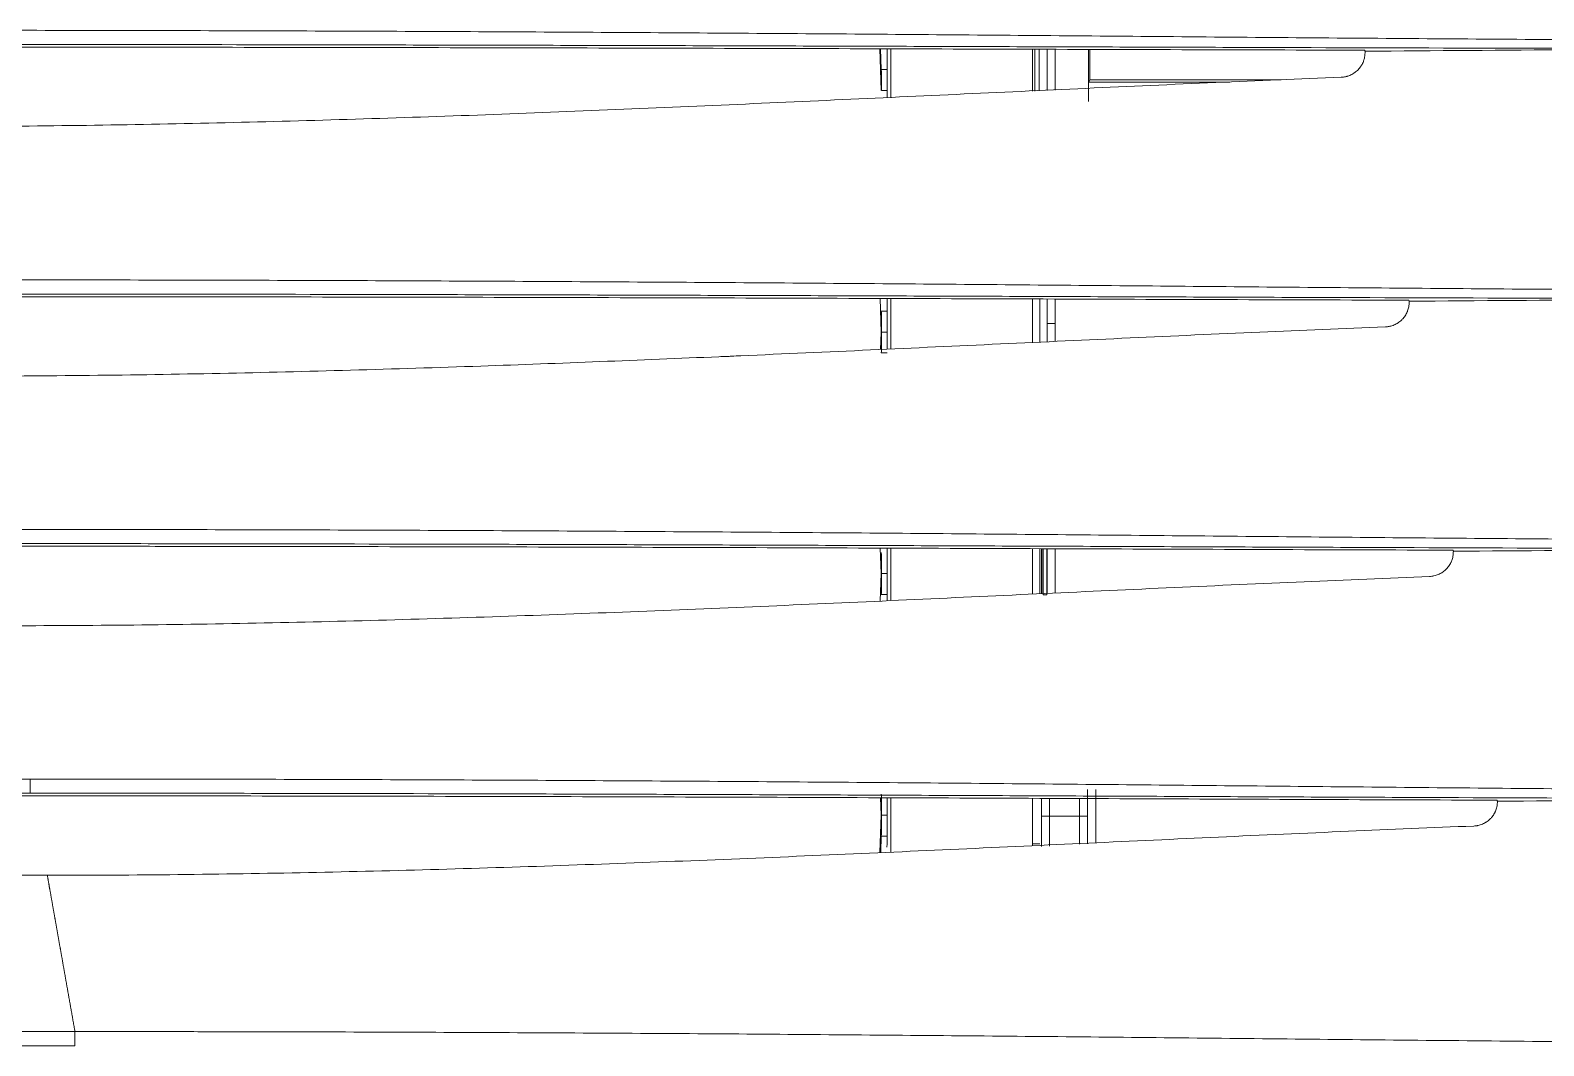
# Model space of a CAD drawing. Header units: millimetres. Extents: x 70151 to 230897, y 35202 to 113211.
# Drawn here: x 175020.6 to 175114.9, y 70884.6 to 70947.9 of the extents above; entities that cross this region are included whole.
import ezdxf

# ---------------------------------------------------------------- set-up
doc = ezdxf.new("R2010")
doc.units = ezdxf.units.MM
doc.header["$LTSCALE"] = 50
doc.layers.add('2-con', color=2, linetype='Continuous')
doc.layers.add('mark-B', color=2, linetype='Continuous', lineweight=20)

# ---------------------------------------------------------------- blocks, each defined once
blk = doc.blocks.new('무풍1way 일반')
at = {"layer": 'mark-B'}
for p, q in [((-370.922, -104.189), (370.922, -104.189)), ((370.922, -105.072), (-370.922, -105.072)), ((-369.199, -114.817), (-234.951, -114.817)), ((-434.542, -116.836), (-434.542, -120.162)), ((-434.542, -116.836), (-434.542, -120.162)), ((-434.04, -120.162), (-434.04, -116.813)), ((-434.04, -120.162), (-434.04, -116.813)), ((-431.054, -116.79), (-430.593, -116.79)), ((-431.054, -116.79), (-430.593, -116.79)), ((-430.593, -116.66), (-430.593, -119.619)), ((-421.772, -119.655), (-421.772, -116.29)), ((-421.522, -116.57), (-421.54, -116.778)), ((-421.178, -117.268), (-421.148, -116.264)), ((-421.165, -118.571), (-421.095, -116.262)), ((-421.553, -119.656), (-421.553, -117.133)), ((-421.553, -117.268), (-421.178, -117.268)), ((-433.53, -118.502), (-434.032, -118.502)), ((-434.032, -118.502), (-434.032, -119.604)), ((-433.53, -118.502), (-434.032, -118.502)), ((-434.032, -118.502), (-434.032, -119.604)), ((-433.53, -119.606), (-433.53, -118.502)), ((-431.662, -118.502), (-433.53, -118.502)), ((-433.53, -119.606), (-433.53, -118.502)), ((-431.662, -118.502), (-433.53, -118.502)), ((-431.662, -118.502), (-431.662, -119.613)), ((-431.662, -118.502), (-431.16, -118.502)), ((-431.662, -118.502), (-431.662, -119.613)), ((-431.662, -118.502), (-431.16, -118.502)), ((-431.16, -119.615), (-431.16, -118.502)), ((-431.16, -119.615), (-431.16, -118.502)), ((-421.553, -118.572), (-421.192, -118.572)), ((-421.132, -119.656), (-421.165, -118.571)), ((-235.049, -119.773), (-368.323, -119.773)), ((-368.136, -119.939), (368.136, -119.939)), ((368.136, -120.823), (-368.136, -120.823)), ((-421.772, -135.221), (-421.772, -131.968)), ((-421.553, -135.221), (-421.553, -131.958)), ((-421.165, -133.633), (-421.114, -131.939)), ((-432.025, -132.41), (-432.025, -135.182)), ((-432.025, -132.41), (-432.025, -135.182)), ((-431.523, -135.184), (-431.523, -132.388)), ((-431.523, -135.184), (-431.523, -132.388)), ((-431.265, -132.305), (-431.493, -132.305)), ((-431.265, -132.305), (-431.493, -132.305)), ((-431.493, -132.311), (-431.493, -135.184)), ((-431.493, -132.311), (-431.493, -135.184)), ((-431.265, -135.185), (-431.265, -132.305)), ((-431.265, -135.185), (-431.265, -132.305)), ((-431.247, -132.376), (-431.247, -135.185)), ((-431.247, -132.376), (-431.247, -135.185)), ((-431.16, -135.185), (-431.16, -132.372)), ((-431.16, -135.185), (-431.16, -132.372)), ((-431.054, -135.186), (-431.054, -132.367)), ((-431.054, -135.186), (-431.054, -132.367)), ((-430.593, -132.349), (-430.593, -135.189)), ((-421.553, -132.33), (-421.178, -132.33)), ((-421.553, -133.634), (-421.192, -133.634)), ((-421.117, -135.222), (-421.165, -133.633)), ((-432.025, -149.218), (-432.025, -148.096)), ((-432.025, -149.218), (-432.025, -148.096)), ((-431.523, -148.074), (-431.523, -149.218)), ((-431.523, -148.074), (-431.523, -149.218)), ((-431.054, -150.757), (-431.054, -148.053)), ((-431.054, -150.757), (-431.054, -148.053)), ((-430.593, -148.032), (-430.593, -150.76)), ((-421.772, -150.788), (-421.772, -147.638)), ((-421.553, -147.392), (-421.178, -147.392)), ((-421.553, -150.789), (-421.553, -147.628)), ((-421.165, -148.695), (-421.132, -147.608)), ((-421.553, -148.696), (-421.192, -148.696)), ((-421.102, -150.79), (-421.165, -148.695)), ((-431.523, -149.218), (-432.025, -149.218)), ((-432.025, -149.218), (-432.025, -150.754)), ((-431.523, -149.218), (-432.025, -149.218)), ((-432.025, -149.218), (-432.025, -150.754)), ((-431.523, -150.756), (-431.523, -149.218)), ((-431.523, -150.756), (-431.523, -149.218)), ((-421.553, -150), (-421.178, -150)), ((-434.092, -166.321), (-434.092, -163.068)), ((-434.092, -166.321), (-434.092, -163.068)), ((-432.025, -163.785), (-432.025, -166.327)), ((-432.025, -163.785), (-432.025, -166.327)), ((-431.523, -166.328), (-431.523, -163.763)), ((-431.523, -166.328), (-431.523, -163.763)), ((-431.019, -163.741), (-431.019, -166.331)), ((-431.019, -163.741), (-431.019, -166.331)), ((-430.74, -163.726), (-430.74, -166.33)), ((-430.74, -163.726), (-430.74, -166.33)), ((-430.593, -163.719), (-430.593, -166.33)), ((-421.772, -166.355), (-421.772, -163.327)), ((-421.553, -166.358), (-421.553, -163.317)), ((-421.553, -163.758), (-421.192, -163.758)), ((-421.087, -166.359), (-421.165, -163.757)), ((-434.185, -164.416), (-446.111, -164.416)), ((-434.185, -164.416), (-446.111, -164.416)), ((-437.572, -164.272), (-442.904, -164.272)), ((-437.572, -164.272), (-442.904, -164.272)), ((-434.113, -164.272), (-437.572, -164.272)), ((-434.113, -164.272), (-437.572, -164.272)), ((-434.185, -164.416), (-434.113, -164.272)), ((-434.185, -164.416), (-434.113, -164.272)), ((-434.185, -164.416), (-434.185, -166.321)), ((-434.185, -164.416), (-434.185, -166.321)), ((-421.553, -165.062), (-421.178, -165.062)), ((-421.139, -166.359), (-421.178, -165.062))]:
    blk.add_line(p, q, dxfattribs=at)
for centre, major_axis, ratio, start_param, end_param in [((-434.036, -118.502), (0, -9.539), 0.000394, 1.570796, 1.751471), ((-434.036, -118.502), (0, -9.539), 0.000394, 1.570796, 1.751471), ((-433.534, -118.502), (0, 10.041), 0.000394, 4.712389, 4.887435), ((-433.534, -118.502), (0, 10.041), 0.000394, 4.712389, 4.887435), ((-431.846, -118.502), (0, -10.041), 0.018308, 1.570796, 1.757918), ((-431.846, -118.502), (0, -10.041), 0.018308, 1.570796, 1.757918), ((-431.344, -118.502), (0, -10.543), 0.017455, 1.570796, 1.751234), ((-431.344, -118.502), (0, -10.543), 0.017455, 1.570796, 1.751234), ((-421.165, -118.572), (0, -1.506), 0.017455, 3.665191, 4.712389), ((-421.165, -118.572), (0, -1.506), 0.017455, 4.712389, 5.759587), ((-421.165, -133.634), (0, -1.506), 0.017455, 3.665191, 4.712389), ((-421.165, -133.634), (0, -1.506), 0.017455, 4.712389, 5.759587), ((-421.165, -148.696), (0, -1.506), 0.017455, 3.665191, 4.712389), ((-421.165, -148.696), (0, -1.506), 0.017455, 4.712389, 5.759587), ((-421.165, -163.758), (0, -1.506), 0.017455, 4.712389, 5.759587)]:
    blk.add_ellipse(centre, major_axis=major_axis, ratio=ratio, start_param=start_param, end_param=end_param, dxfattribs=at)
for points, knots in [([(-370.922, -105.072), (-371.007, -105.072), (-371.093, -105.072), (-371.263, -105.072), (-371.519, -105.072), (-372.115, -105.072), (-373.308, -105.072), (-375.693, -105.071), (-377.738, -105.068), (-381.826, -105.062), (-384.551, -105.056), (-392.724, -105.031), (-398.171, -105.007), (-406.339, -104.961), (-409.062, -104.944), (-414.506, -104.906), (-417.227, -104.885), (-422.669, -104.841), (-425.39, -104.818), (-430.83, -104.769), (-433.55, -104.743), (-438.989, -104.69), (-441.708, -104.662), (-447.147, -104.607), (-449.866, -104.579), (-455.306, -104.524), (-458.025, -104.497), (-463.466, -104.446), (-466.187, -104.421), (-474.35, -104.352), (-479.793, -104.313), (-487.964, -104.272), (-490.688, -104.261), (-496.139, -104.246), (-498.865, -104.242), (-501.592, -104.241)], [0, 0, 0, 0, 0.001953, 0.001953, 0.003906, 0.007812, 0.015625, 0.03125, 0.0625, 0.0625, 0.125, 0.125, 0.25, 0.25, 0.3125, 0.3125, 0.375, 0.375, 0.4375, 0.4375, 0.5, 0.5, 0.5625, 0.5625, 0.625, 0.625, 0.6875, 0.6875, 0.75, 0.75, 0.875, 0.875, 0.9375, 0.9375, 1, 1, 1, 1]), ([(-370.922, -104.189), (-370.922, -104.193), (-370.922, -104.203), (-370.922, -104.239), (-370.922, -104.263), (-370.922, -104.324), (-370.922, -104.36), (-370.922, -104.441), (-370.922, -104.486), (-370.922, -104.58), (-370.922, -104.629), (-370.922, -104.728), (-370.922, -104.778), (-370.922, -104.873), (-370.922, -104.919), (-370.922, -105.002), (-370.922, -105.04), (-370.922, -105.072)], [0, 0, 0, 0, 0.125, 0.125, 0.25, 0.25, 0.375, 0.375, 0.5, 0.5, 0.625, 0.625, 0.75, 0.75, 0.875, 0.875, 1, 1, 1, 1]), ([(-370.922, -105.072), (-370.917, -105.104), (-370.906, -105.166), (-370.889, -105.26), (-370.873, -105.353), (-370.856, -105.446), (-370.84, -105.539), (-370.823, -105.632), (-370.807, -105.725), (-370.79, -105.817), (-370.774, -105.91), (-370.758, -106.002), (-370.742, -106.093), (-370.725, -106.185), (-370.709, -106.277), (-370.693, -106.368), (-370.677, -106.459), (-370.661, -106.55), (-370.645, -106.64), (-370.629, -106.731), (-370.613, -106.821), (-370.597, -106.911), (-370.581, -107.001), (-370.565, -107.09), (-370.55, -107.18), (-370.534, -107.269), (-370.518, -107.358), (-370.502, -107.446), (-370.487, -107.535), (-370.471, -107.623), (-370.455, -107.712), (-370.44, -107.8), (-370.424, -107.887), (-370.409, -107.975), (-370.393, -108.062), (-370.378, -108.149), (-370.363, -108.236), (-370.347, -108.323), (-370.332, -108.41), (-370.317, -108.496), (-370.301, -108.582), (-370.286, -108.668), (-370.271, -108.754), (-370.256, -108.839), (-370.241, -108.925), (-370.226, -109.01), (-370.211, -109.095), (-370.196, -109.18), (-370.181, -109.264), (-370.166, -109.348), (-370.151, -109.433), (-370.136, -109.516), (-370.121, -109.6), (-370.107, -109.684), (-370.092, -109.767), (-370.077, -109.85), (-370.063, -109.933), (-370.048, -110.016), (-370.033, -110.098), (-370.019, -110.181), (-370.004, -110.263), (-369.99, -110.345), (-369.975, -110.426), (-369.961, -110.508), (-369.947, -110.589), (-369.932, -110.67), (-369.918, -110.751), (-369.904, -110.832), (-369.889, -110.912), (-369.875, -110.992), (-369.861, -111.072), (-369.847, -111.152), (-369.833, -111.232), (-369.819, -111.311), (-369.805, -111.391), (-369.791, -111.47), (-369.777, -111.549), (-369.763, -111.627), (-369.749, -111.706), (-369.735, -111.784), (-369.721, -111.862), (-369.708, -111.94), (-369.694, -112.017), (-369.68, -112.095), (-369.667, -112.172), (-369.653, -112.249), (-369.639, -112.326), (-369.626, -112.403), (-369.612, -112.479), (-369.599, -112.555), (-369.585, -112.631), (-369.572, -112.707), (-369.559, -112.783), (-369.545, -112.858), (-369.532, -112.933), (-369.519, -113.008), (-369.505, -113.083), (-369.492, -113.158), (-369.479, -113.232), (-369.466, -113.306), (-369.453, -113.38), (-369.44, -113.454), (-369.427, -113.528), (-369.414, -113.601), (-369.401, -113.674), (-369.388, -113.747), (-369.375, -113.82), (-369.362, -113.892), (-369.349, -113.965), (-369.337, -114.037), (-369.324, -114.109), (-369.311, -114.181), (-369.299, -114.252), (-369.286, -114.324), (-369.273, -114.395), (-369.261, -114.466), (-369.248, -114.536), (-369.236, -114.607), (-369.223, -114.677), (-369.211, -114.747), (-369.203, -114.794), (-369.199, -114.817)], [0, 0, 0, 0, 0.008438, 0.016875, 0.02531, 0.033743, 0.042175, 0.050606, 0.059035, 0.067462, 0.075889, 0.084314, 0.092737, 0.10116, 0.109581, 0.118001, 0.126419, 0.134836, 0.143253, 0.151668, 0.160081, 0.168494, 0.176906, 0.185317, 0.193726, 0.202135, 0.210542, 0.218949, 0.227355, 0.235759, 0.244163, 0.252566, 0.260968, 0.26937, 0.27777, 0.28617, 0.294569, 0.302968, 0.311365, 0.319762, 0.328159, 0.336554, 0.344949, 0.353344, 0.361738, 0.370132, 0.378525, 0.386917, 0.395309, 0.403701, 0.412092, 0.420483, 0.428874, 0.437264, 0.445654, 0.454044, 0.462434, 0.470823, 0.479212, 0.487601, 0.49599, 0.504379, 0.512767, 0.521156, 0.529544, 0.537933, 0.546321, 0.55471, 0.563098, 0.571487, 0.579875, 0.588264, 0.596653, 0.605043, 0.613432, 0.621822, 0.630212, 0.638602, 0.646992, 0.655383, 0.663774, 0.672166, 0.680558, 0.68895, 0.697343, 0.705737, 0.71413, 0.722525, 0.73092, 0.739315, 0.747711, 0.756108, 0.764506, 0.772904, 0.781303, 0.789702, 0.798102, 0.806503, 0.814905, 0.823308, 0.831712, 0.840116, 0.848521, 0.856928, 0.865335, 0.873743, 0.882152, 0.890562, 0.898974, 0.907386, 0.915799, 0.924214, 0.93263, 0.941047, 0.949465, 0.957884, 0.966305, 0.974727, 0.98315, 0.991574, 1, 1, 1, 1]), ([(-369.199, -114.817), (-374.625, -114.817), (-385.477, -114.943), (-401.72, -115.414), (-417.924, -116.073), (-434.105, -116.826), (-447.493, -117.448), (-455.497, -117.786), (-458.102, -117.89)], [0, 0, 0, 0, 0.182407, 0.364815, 0.547222, 0.72963, 0.912037, 1, 1, 1, 1]), ([(-421.54, -116.778), (-421.54, -116.781), (-421.54, -116.785), (-421.541, -116.793), (-421.542, -116.801), (-421.542, -116.808), (-421.543, -116.816), (-421.543, -116.824), (-421.544, -116.833), (-421.544, -116.841), (-421.545, -116.849), (-421.545, -116.857), (-421.546, -116.866), (-421.546, -116.875), (-421.547, -116.883), (-421.547, -116.892), (-421.548, -116.901), (-421.548, -116.91), (-421.548, -116.919), (-421.549, -116.928), (-421.549, -116.937), (-421.549, -116.946), (-421.55, -116.955), (-421.55, -116.964), (-421.55, -116.974), (-421.551, -116.983), (-421.551, -116.992), (-421.551, -117.001), (-421.551, -117.011), (-421.551, -117.02), (-421.552, -117.03), (-421.552, -117.039), (-421.552, -117.048), (-421.552, -117.058), (-421.552, -117.067), (-421.552, -117.077), (-421.552, -117.086), (-421.553, -117.096), (-421.553, -117.105), (-421.553, -117.114), (-421.553, -117.124), (-421.553, -117.13), (-421.553, -117.133)], [0, 0, 0, 0, 0.026365, 0.052659, 0.078883, 0.105036, 0.131119, 0.157131, 0.183073, 0.208944, 0.234745, 0.260475, 0.286136, 0.311726, 0.337246, 0.362696, 0.388076, 0.413386, 0.438627, 0.463797, 0.488898, 0.513928, 0.53889, 0.563781, 0.588603, 0.613356, 0.638039, 0.662653, 0.687198, 0.711673, 0.736079, 0.760416, 0.784684, 0.808883, 0.833013, 0.857074, 0.881067, 0.904991, 0.928846, 0.952632, 0.97635, 1, 1, 1, 1]), ([(-459.573, -119.282), (-459.567, -119.19), (-459.551, -119.101), (-459.516, -118.969), (-459.502, -118.926), (-459.478, -118.861), (-459.469, -118.84), (-459.451, -118.798), (-459.442, -118.776), (-459.392, -118.673), (-459.344, -118.594), (-459.263, -118.483), (-459.234, -118.447), (-459.188, -118.395), (-459.172, -118.378), (-459.14, -118.344), (-459.123, -118.328), (-459.039, -118.248), (-458.967, -118.191), (-458.869, -118.128), (-458.85, -118.116), (-458.81, -118.092), (-458.789, -118.081), (-458.727, -118.048), (-458.685, -118.028), (-458.557, -117.975), (-458.469, -117.947), (-458.355, -117.921), (-458.332, -117.917), (-458.286, -117.909), (-458.263, -117.905), (-458.194, -117.896), (-458.148, -117.892), (-458.102, -117.89)], [0, 0, 0, 0, 0.125, 0.125, 0.1875, 0.1875, 0.21875, 0.21875, 0.25, 0.25, 0.375, 0.375, 0.4375, 0.4375, 0.46875, 0.46875, 0.5, 0.5, 0.625, 0.625, 0.65625, 0.65625, 0.6875, 0.6875, 0.75, 0.75, 0.875, 0.875, 0.90625, 0.90625, 0.9375, 0.9375, 1, 1, 1, 1]), ([(-485.605, -119.572), (-483.433, -119.566), (-481.261, -119.558), (-476.921, -119.54), (-474.752, -119.53), (-468.247, -119.495), (-463.914, -119.467), (-459.585, -119.433)], [0, 0, 0, 0, 0.25, 0.25, 0.5, 0.5, 1, 1, 1, 1]), ([(-485.605, -119.572), (-480.706, -119.581), (-475.809, -119.594), (-466.02, -119.626), (-461.127, -119.644), (-453.79, -119.675), (-451.344, -119.685), (-446.453, -119.706), (-444.008, -119.717), (-439.117, -119.739), (-434.227, -119.761), (-426.89, -119.792), (-421.998, -119.813), (-417.106, -119.832), (-414.659, -119.841), (-409.765, -119.859), (-407.318, -119.868), (-402.423, -119.883), (-399.975, -119.89), (-392.631, -119.91), (-387.734, -119.921), (-380.387, -119.931), (-377.937, -119.934), (-373.037, -119.938), (-370.587, -119.939), (-368.136, -119.939)], [0, 0, 0, 0, 0.125, 0.125, 0.25, 0.25, 0.3125, 0.3125, 0.375, 0.375, 0.4375, 0.5, 0.5625, 0.5625, 0.625, 0.625, 0.6875, 0.6875, 0.75, 0.75, 0.875, 0.875, 0.9375, 0.9375, 1, 1, 1, 1]), ([(-459.564, -119.5), (-455.764, -119.514), (-451.964, -119.53), (-444.365, -119.561), (-440.566, -119.577), (-432.968, -119.609), (-429.169, -119.624), (-421.569, -119.655), (-417.769, -119.669), (-410.168, -119.696), (-406.366, -119.709), (-398.762, -119.731), (-394.959, -119.74), (-387.351, -119.756), (-383.546, -119.762), (-377.838, -119.769), (-375.935, -119.77), (-372.129, -119.772), (-370.226, -119.773), (-368.323, -119.773)], [0, 0, 0, 0, 0.125, 0.125, 0.25, 0.25, 0.375, 0.375, 0.5, 0.5, 0.625, 0.625, 0.75, 0.75, 0.875, 0.875, 0.9375, 0.9375, 1, 1, 1, 1]), ([(-368.136, -120.823), (-368.221, -120.823), (-368.307, -120.823), (-368.477, -120.823), (-368.732, -120.823), (-369.328, -120.823), (-370.519, -120.823), (-372.901, -120.822), (-374.942, -120.82), (-379.025, -120.814), (-381.746, -120.808), (-389.909, -120.786), (-395.349, -120.764), (-403.508, -120.721), (-406.227, -120.706), (-411.665, -120.671), (-414.384, -120.652), (-419.821, -120.611), (-422.539, -120.589), (-427.974, -120.543), (-430.691, -120.519), (-436.125, -120.469), (-438.842, -120.443), (-444.276, -120.391), (-446.993, -120.365), (-452.427, -120.313), (-455.144, -120.287), (-460.579, -120.238), (-463.297, -120.215), (-471.451, -120.15), (-476.889, -120.113), (-485.049, -120.074), (-487.77, -120.063), (-493.213, -120.049), (-495.935, -120.045), (-498.658, -120.044)], [0, 0, 0, 0, 0.001953, 0.001953, 0.003906, 0.007812, 0.015625, 0.03125, 0.0625, 0.0625, 0.125, 0.125, 0.25, 0.25, 0.3125, 0.3125, 0.375, 0.375, 0.4375, 0.4375, 0.5, 0.5, 0.5625, 0.5625, 0.625, 0.625, 0.6875, 0.6875, 0.75, 0.75, 0.875, 0.875, 0.9375, 0.9375, 1, 1, 1, 1]), ([(-368.136, -119.939), (-368.136, -119.943), (-368.136, -119.953), (-368.136, -119.989), (-368.136, -120.014), (-368.136, -120.074), (-368.136, -120.111), (-368.136, -120.192), (-368.136, -120.237), (-368.136, -120.331), (-368.136, -120.38), (-368.136, -120.48), (-368.136, -120.529), (-368.136, -120.625), (-368.136, -120.67), (-368.136, -120.754), (-368.136, -120.791), (-368.136, -120.823)], [0, 0, 0, 0, 0.125, 0.125, 0.25, 0.25, 0.375, 0.375, 0.5, 0.5, 0.625, 0.625, 0.75, 0.75, 0.875, 0.875, 1, 1, 1, 1]), ([(-366.446, -130.381), (-371.874, -130.381), (-382.729, -130.507), (-398.973, -130.978), (-415.176, -131.637), (-431.352, -132.39), (-444.739, -133.012), (-452.743, -133.35), (-455.349, -133.454)], [0, 0, 0, 0, 0.182397, 0.364793, 0.54719, 0.729586, 0.911983, 1, 1, 1, 1]), ([(-456.822, -134.848), (-456.815, -134.756), (-456.8, -134.666), (-456.764, -134.535), (-456.75, -134.491), (-456.726, -134.427), (-456.718, -134.405), (-456.7, -134.363), (-456.69, -134.342), (-456.64, -134.238), (-456.593, -134.159), (-456.511, -134.048), (-456.482, -134.012), (-456.436, -133.96), (-456.42, -133.942), (-456.388, -133.909), (-456.371, -133.893), (-456.287, -133.813), (-456.214, -133.756), (-456.117, -133.693), (-456.097, -133.681), (-456.057, -133.657), (-456.037, -133.645), (-455.975, -133.613), (-455.933, -133.593), (-455.804, -133.539), (-455.716, -133.511), (-455.603, -133.485), (-455.58, -133.481), (-455.534, -133.473), (-455.51, -133.469), (-455.441, -133.46), (-455.395, -133.456), (-455.349, -133.454)], [0, 0, 0, 0, 0.125, 0.125, 0.1875, 0.1875, 0.21875, 0.21875, 0.25, 0.25, 0.375, 0.375, 0.4375, 0.4375, 0.46875, 0.46875, 0.5, 0.5, 0.625, 0.625, 0.65625, 0.65625, 0.6875, 0.6875, 0.75, 0.75, 0.875, 0.875, 0.90625, 0.90625, 0.9375, 0.9375, 1, 1, 1, 1]), ([(-365.384, -136.387), (-365.554, -136.387), (-365.724, -136.387), (-366.064, -136.387), (-366.574, -136.387), (-367.765, -136.387), (-370.146, -136.386), (-372.187, -136.384), (-376.269, -136.378), (-378.99, -136.373), (-387.151, -136.352), (-392.591, -136.332), (-400.749, -136.291), (-403.468, -136.276), (-408.906, -136.243), (-411.624, -136.225), (-417.061, -136.186), (-419.779, -136.166), (-425.214, -136.122), (-427.932, -136.098), (-433.366, -136.051), (-436.083, -136.026), (-441.517, -135.976), (-444.234, -135.951), (-449.669, -135.901), (-452.386, -135.877), (-457.821, -135.83), (-460.539, -135.808), (-468.693, -135.745), (-474.13, -135.71), (-482.289, -135.672), (-485.009, -135.662), (-490.451, -135.648), (-493.173, -135.644), (-495.895, -135.644)], [0, 0, 0, 0, 0.003906, 0.003906, 0.007813, 0.015625, 0.03125, 0.0625, 0.0625, 0.125, 0.125, 0.25, 0.25, 0.3125, 0.3125, 0.375, 0.375, 0.4375, 0.4375, 0.5, 0.5, 0.5625, 0.5625, 0.625, 0.625, 0.6875, 0.6875, 0.75, 0.75, 0.875, 0.875, 0.9375, 0.9375, 1, 1, 1, 1]), ([(-482.845, -135.17), (-480.673, -135.163), (-478.503, -135.155), (-474.163, -135.137), (-471.995, -135.126), (-465.492, -135.089), (-461.162, -135.059), (-456.836, -135.024)], [0, 0, 0, 0, 0.25, 0.25, 0.5, 0.5, 1, 1, 1, 1]), ([(-482.845, -135.17), (-477.947, -135.178), (-473.051, -135.19), (-463.263, -135.219), (-458.37, -135.236), (-451.032, -135.264), (-448.586, -135.273), (-443.695, -135.293), (-441.25, -135.302), (-436.359, -135.322), (-431.468, -135.342), (-424.131, -135.371), (-416.793, -135.398), (-411.9, -135.415), (-407.006, -135.431), (-404.559, -135.439), (-399.664, -135.453), (-397.216, -135.459), (-389.873, -135.477), (-384.977, -135.486), (-377.631, -135.496), (-375.182, -135.499), (-370.283, -135.502), (-367.834, -135.503), (-365.384, -135.503)], [0, 0, 0, 0, 0.125, 0.125, 0.25, 0.25, 0.3125, 0.3125, 0.375, 0.375, 0.4375, 0.5, 0.5625, 0.625, 0.625, 0.6875, 0.6875, 0.75, 0.75, 0.875, 0.875, 0.9375, 0.9375, 1, 1, 1, 1]), ([(-456.815, -135.092), (-453.014, -135.104), (-449.214, -135.118), (-441.614, -135.146), (-437.814, -135.161), (-430.215, -135.189), (-426.415, -135.204), (-418.815, -135.231), (-415.014, -135.244), (-407.412, -135.268), (-403.61, -135.279), (-396.006, -135.299), (-392.203, -135.308), (-384.596, -135.322), (-380.791, -135.327), (-375.084, -135.333), (-373.181, -135.335), (-369.376, -135.337), (-367.473, -135.337), (-365.57, -135.337)], [0, 0, 0, 0, 0.125, 0.125, 0.25, 0.25, 0.375, 0.375, 0.5, 0.5, 0.625, 0.625, 0.75, 0.75, 0.875, 0.875, 0.9375, 0.9375, 1, 1, 1, 1]), ([(-411.054, -147.157), (-406.115, -146.945), (-395.77, -146.529), (-379.981, -146.071), (-369.123, -145.945), (-363.693, -145.945)], [0, 0, 0, 0, 0.314002, 0.657001, 1, 1, 1, 1]), ([(-411.837, -147.191), (-412.032, -147.2), (-417.623, -147.443), (-428.6, -147.954), (-441.984, -148.576), (-449.988, -148.914), (-452.596, -149.019)], [0, 0, 0, 0, 0.014366, 0.411337, 0.808308, 1, 1, 1, 1]), ([(-411.527, -147.178), (-411.565, -147.177), (-411.603, -147.177), (-411.68, -147.179), (-411.719, -147.181), (-411.758, -147.185)], [0, 0, 0, 0, 0.5, 0.5, 1, 1, 1, 1]), ([(-454.071, -150.414), (-454.064, -150.322), (-454.048, -150.232), (-454.013, -150.1), (-453.999, -150.057), (-453.975, -149.992), (-453.966, -149.971), (-453.948, -149.928), (-453.939, -149.907), (-453.889, -149.803), (-453.841, -149.724), (-453.76, -149.613), (-453.731, -149.577), (-453.684, -149.524), (-453.668, -149.507), (-453.636, -149.474), (-453.619, -149.457), (-453.535, -149.378), (-453.462, -149.32), (-453.365, -149.257), (-453.345, -149.245), (-453.305, -149.221), (-453.284, -149.21), (-453.222, -149.177), (-453.18, -149.157), (-453.052, -149.103), (-452.963, -149.075), (-452.85, -149.05), (-452.827, -149.045), (-452.781, -149.037), (-452.758, -149.033), (-452.688, -149.024), (-452.642, -149.02), (-452.596, -149.019)], [0, 0, 0, 0, 0.125, 0.125, 0.1875, 0.1875, 0.21875, 0.21875, 0.25, 0.25, 0.375, 0.375, 0.4375, 0.4375, 0.46875, 0.46875, 0.5, 0.5, 0.625, 0.625, 0.65625, 0.65625, 0.6875, 0.6875, 0.75, 0.75, 0.875, 0.875, 0.90625, 0.90625, 0.9375, 0.9375, 1, 1, 1, 1]), ([(-480.085, -150.767), (-477.913, -150.76), (-475.743, -150.752), (-471.405, -150.732), (-469.238, -150.72), (-462.738, -150.682), (-458.41, -150.651), (-454.086, -150.614)], [0, 0, 0, 0, 0.25, 0.25, 0.5, 0.5, 1, 1, 1, 1]), ([(-480.085, -150.767), (-475.188, -150.774), (-470.292, -150.785), (-460.505, -150.811), (-455.612, -150.827), (-448.274, -150.852), (-445.828, -150.861), (-440.937, -150.878), (-438.491, -150.887), (-433.6, -150.905), (-428.709, -150.923), (-421.371, -150.949), (-414.033, -150.973), (-409.14, -150.988), (-404.246, -151.003), (-401.799, -151.01), (-396.905, -151.022), (-394.458, -151.028), (-387.115, -151.044), (-382.22, -151.052), (-374.875, -151.061), (-372.427, -151.063), (-367.529, -151.066), (-365.08, -151.067), (-362.631, -151.067)], [0, 0, 0, 0, 0.125, 0.125, 0.25, 0.25, 0.3125, 0.3125, 0.375, 0.375, 0.4375, 0.5, 0.5625, 0.625, 0.625, 0.6875, 0.6875, 0.75, 0.75, 0.875, 0.875, 0.9375, 0.9375, 1, 1, 1, 1]), ([(-454.065, -150.682), (-450.264, -150.693), (-446.463, -150.705), (-438.863, -150.731), (-435.063, -150.744), (-427.462, -150.77), (-423.662, -150.782), (-416.06, -150.807), (-412.259, -150.818), (-404.656, -150.84), (-400.855, -150.85), (-393.25, -150.867), (-389.447, -150.875), (-381.84, -150.888), (-378.036, -150.893), (-370.427, -150.899), (-366.623, -150.901), (-362.818, -150.901)], [0, 0, 0, 0, 0.125, 0.125, 0.25, 0.25, 0.375, 0.375, 0.5, 0.5, 0.625, 0.625, 0.75, 0.75, 0.875, 0.875, 1, 1, 1, 1]), ([(-362.631, -151.951), (-362.801, -151.951), (-362.971, -151.951), (-363.311, -151.951), (-363.821, -151.951), (-365.012, -151.951), (-367.392, -151.95), (-369.433, -151.948), (-373.514, -151.943), (-376.234, -151.938), (-384.394, -151.918), (-389.833, -151.899), (-397.99, -151.861), (-400.709, -151.847), (-406.146, -151.815), (-408.865, -151.798), (-414.302, -151.761), (-417.02, -151.742), (-422.455, -151.7), (-425.172, -151.678), (-430.607, -151.632), (-433.324, -151.608), (-438.759, -151.561), (-441.476, -151.537), (-446.911, -151.489), (-449.628, -151.466), (-455.063, -151.421), (-457.781, -151.399), (-465.935, -151.339), (-471.372, -151.305), (-479.529, -151.269), (-482.249, -151.26), (-487.69, -151.246), (-490.411, -151.243), (-493.132, -151.242)], [0, 0, 0, 0, 0.003906, 0.003906, 0.007813, 0.015625, 0.03125, 0.0625, 0.0625, 0.125, 0.125, 0.25, 0.25, 0.3125, 0.3125, 0.375, 0.375, 0.4375, 0.4375, 0.5, 0.5, 0.5625, 0.5625, 0.625, 0.625, 0.6875, 0.6875, 0.75, 0.75, 0.875, 0.875, 0.9375, 0.9375, 1, 1, 1, 1]), ([(-360.94, -161.509), (-366.372, -161.509), (-377.234, -161.635), (-393.482, -162.106), (-409.68, -162.765), (-425.847, -163.518), (-439.229, -164.14), (-447.234, -164.478), (-449.843, -164.583)], [0, 0, 0, 0, 0.182374, 0.364749, 0.547123, 0.729498, 0.911872, 1, 1, 1, 1]), ([(-451.32, -165.979), (-451.313, -165.888), (-451.297, -165.797), (-451.267, -165.686), (-451.26, -165.664), (-451.246, -165.62), (-451.239, -165.598), (-451.215, -165.533), (-451.178, -165.449), (-451.124, -165.348), (-451.087, -165.29), (-451.061, -165.251), (-451.048, -165.232), (-450.979, -165.138), (-450.917, -165.069), (-450.816, -164.974), (-450.764, -164.928), (-450.708, -164.886), (-450.67, -164.859), (-450.65, -164.846), (-450.552, -164.782), (-450.47, -164.739), (-450.342, -164.685), (-450.298, -164.669), (-450.231, -164.648), (-450.209, -164.641), (-450.163, -164.629), (-450.141, -164.624), (-450.027, -164.598), (-449.936, -164.586), (-449.843, -164.583)], [0, 0, 0, 0, 0.125, 0.125, 0.15625, 0.15625, 0.1875, 0.1875, 0.25, 0.3125, 0.34375, 0.34375, 0.375, 0.375, 0.5, 0.5, 0.5625, 0.59375, 0.59375, 0.625, 0.625, 0.75, 0.75, 0.8125, 0.8125, 0.84375, 0.84375, 0.875, 0.875, 1, 1, 1, 1]), ([(-359.878, -167.515), (-360.048, -167.515), (-360.218, -167.515), (-360.558, -167.515), (-361.068, -167.515), (-362.258, -167.515), (-364.639, -167.514), (-366.679, -167.512), (-370.758, -167.508), (-373.478, -167.503), (-381.637, -167.484), (-387.075, -167.466), (-395.232, -167.43), (-397.951, -167.417), (-403.388, -167.387), (-406.106, -167.371), (-411.543, -167.336), (-414.261, -167.317), (-419.696, -167.277), (-422.414, -167.256), (-427.849, -167.213), (-430.566, -167.19), (-436.001, -167.145), (-438.718, -167.121), (-444.153, -167.076), (-446.87, -167.053), (-452.305, -167.01), (-455.023, -166.99), (-463.176, -166.932), (-468.613, -166.9), (-476.77, -166.865), (-479.489, -166.856), (-484.929, -166.843), (-487.649, -166.84), (-490.37, -166.839)], [0, 0, 0, 0, 0.003906, 0.003906, 0.007813, 0.015625, 0.03125, 0.0625, 0.0625, 0.125, 0.125, 0.25, 0.25, 0.3125, 0.3125, 0.375, 0.375, 0.4375, 0.4375, 0.5, 0.5, 0.5625, 0.5625, 0.625, 0.625, 0.6875, 0.6875, 0.75, 0.75, 0.875, 0.875, 0.9375, 0.9375, 1, 1, 1, 1]), ([(-451.336, -166.203), (-455.657, -166.241), (-459.982, -166.274), (-466.479, -166.314), (-468.646, -166.326), (-472.982, -166.346), (-475.152, -166.355), (-477.323, -166.362)], [0, 0, 0, 0, 0.5, 0.5, 0.75, 0.75, 1, 1, 1, 1]), ([(-477.323, -166.362), (-472.427, -166.369), (-467.533, -166.379), (-457.746, -166.403), (-452.853, -166.417), (-445.516, -166.439), (-443.07, -166.447), (-438.178, -166.463), (-435.732, -166.471), (-430.841, -166.487), (-425.95, -166.503), (-418.612, -166.526), (-411.274, -166.548), (-406.381, -166.561), (-401.488, -166.574), (-399.041, -166.58), (-394.147, -166.591), (-391.7, -166.596), (-384.358, -166.611), (-379.463, -166.618), (-372.12, -166.626), (-369.672, -166.628), (-364.775, -166.63), (-362.327, -166.631), (-359.878, -166.631)], [0, 0, 0, 0, 0.125, 0.125, 0.25, 0.25, 0.3125, 0.3125, 0.375, 0.375, 0.4375, 0.5, 0.5625, 0.625, 0.625, 0.6875, 0.6875, 0.75, 0.75, 0.875, 0.875, 0.9375, 0.9375, 1, 1, 1, 1]), ([(-451.316, -166.271), (-447.514, -166.281), (-443.713, -166.292), (-436.112, -166.315), (-432.311, -166.326), (-424.71, -166.349), (-420.909, -166.36), (-413.307, -166.382), (-409.505, -166.392), (-401.902, -166.411), (-398.1, -166.42), (-390.495, -166.436), (-386.692, -166.442), (-379.086, -166.453), (-375.282, -166.458), (-367.674, -166.464), (-363.87, -166.465), (-360.065, -166.465)], [0, 0, 0, 0, 0.125, 0.125, 0.25, 0.25, 0.375, 0.375, 0.5, 0.5, 0.625, 0.625, 0.75, 0.75, 0.875, 0.875, 1, 1, 1, 1])]:
    blk.add_open_spline(points, degree=3, knots=knots, dxfattribs=at)
for points in [[(-459.585, -119.433), (-459.581, -119.383), (-459.577, -119.332), (-459.573, -119.282)], [(-459.564, -119.5), (-459.571, -119.478), (-459.578, -119.456), (-459.585, -119.433)], [(-456.836, -135.024), (-456.831, -134.965), (-456.827, -134.907), (-456.822, -134.848)], [(-456.815, -135.092), (-456.822, -135.069), (-456.829, -135.047), (-456.836, -135.024)], [(-411.837, -147.191), (-411.811, -147.189), (-411.784, -147.187), (-411.758, -147.185)], [(-411.527, -147.178), (-411.37, -147.171), (-411.212, -147.164), (-411.054, -147.157)], [(-454.086, -150.614), (-454.081, -150.547), (-454.076, -150.48), (-454.071, -150.414)], [(-454.065, -150.682), (-454.072, -150.659), (-454.079, -150.637), (-454.086, -150.614)], [(-451.336, -166.203), (-451.331, -166.129), (-451.325, -166.054), (-451.32, -165.979)], [(-451.316, -166.271), (-451.323, -166.248), (-451.33, -166.226), (-451.336, -166.203)]]:
    blk.add_open_spline(points, degree=3, dxfattribs=at)
blk = doc.blocks.new('dpdjzjs')
at = {"layer": 'mark-B', "rotation": 180}
blk.add_blockref('무풍1way 일반', (174652.415, 90772.437), dxfattribs=at)

msp = doc.modelspace()

# ---------------------------------------------------------------- block references
at = {"layer": '2-con'}
msp.add_blockref('dpdjzjs', (0, -19992.043), dxfattribs=at)

doc.saveas('drawing.dxf')
